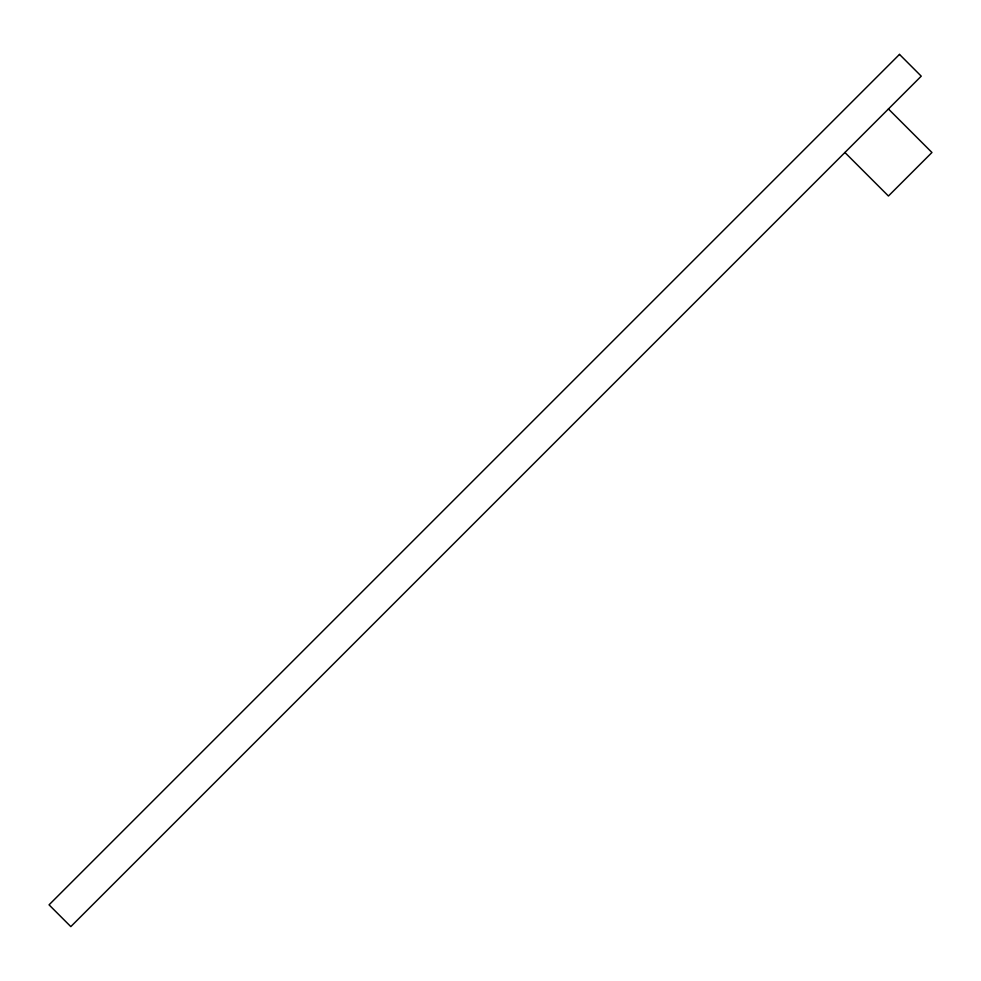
<?xml version="1.0" encoding="UTF-8"?>
<svg xmlns="http://www.w3.org/2000/svg" width="981" height="981" viewBox="0 0 981 981"><rect width="100%" height="100%" fill="white"/><g stroke="black" fill="none" stroke-linecap="round" stroke-linejoin="round"><path stroke-width="1.47" d="M888.43 108.977L931.95 152.496L888.43 196.016L844.911 152.496M899.491 54.396L49.05 904.838L70.816 926.604L921.245 76.162L899.491 54.396"/></g></svg>
